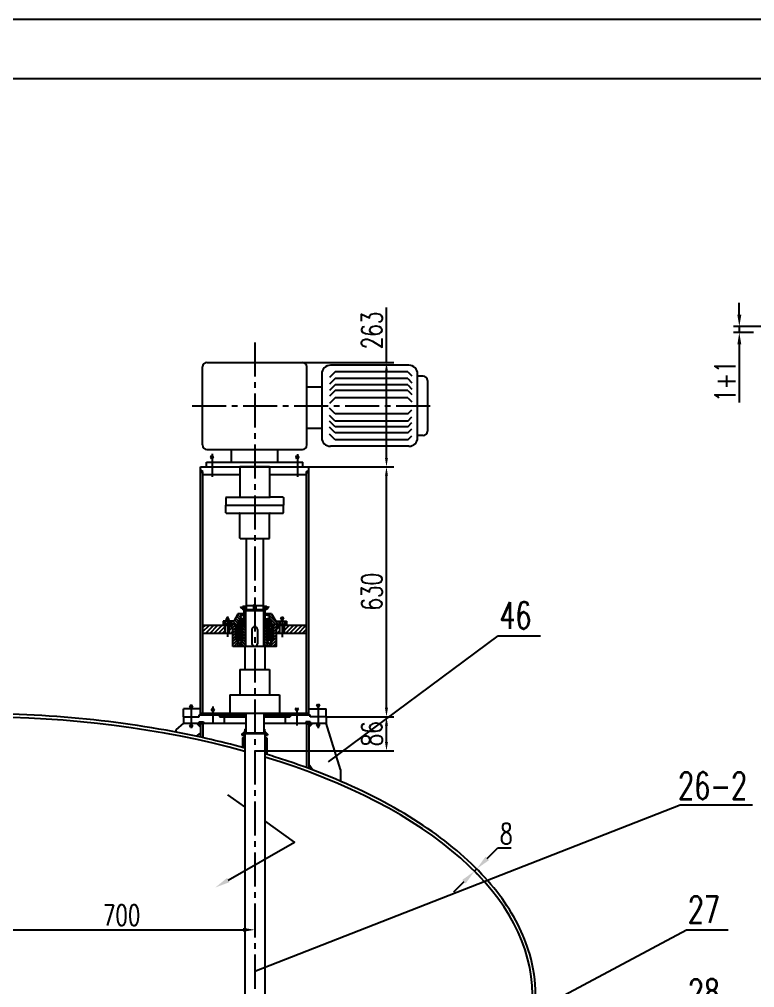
# Model space of a CAD drawing. Extents: x 946 to 3405, y -336 to 946.
# Drawn here: x 1130 to 1253.6, y 690.7 to 853.4 of the extents above; entities that cross this region are included whole.
import ezdxf

# ---------------------------------------------------------------- set-up
doc = ezdxf.new("R2010")
doc.units = 0
doc.header["$MEASUREMENT"] = 0
doc.linetypes.add('CENTER2', pattern=[28.575, 19.05, -3.175, 3.175, -3.175])
doc.layers.get('0').update_dxf_attribs({"linetype": 'CONTINUOUS'})
doc.layers.get('DEFPOINTS').update_dxf_attribs({"linetype": 'CONTINUOUS'})
for name, color, linetype in [('1轮廓实线层', 7, 'CONTINUOUS'), ('5剖面线层', 2, 'CONTINUOUS'), ('6文字层', 3, 'CONTINUOUS'), ('中心线', 1, 'CENTER2'), ('标注线', 3, 'CONTINUOUS'), ('粗实线', 7, 'CONTINUOUS'), ('细实线', 4, 'CONTINUOUS')]:
    doc.layers.add(name, color=color, linetype=linetype)
doc.styles.add('STYLE1', font='romans.shx', dxfattribs={"width": 0.7, "height": 3.5, "bigfont": 'hz129.shx'})
doc.dimstyles.new('ISO-25', dxfattribs={"dimtxt": 2.5, "dimasz": 2.5, "dimexe": 1.25, "dimexo": 0.625, "dimtad": 1, "dimdec": 0, "dimlfac": 4, "dimdsep": 46, "dimtxsty": 'STYLE1', "dimcen": 0, "dimclrd": 256, "dimclre": 256, "dimclrt": 256, "dimadec": 0, "dimazin": 0, "dimtfac": 1, "dimtdec": 0, "dimtmove": 0, "dimatfit": 3, "dimfxl": 1, "dimtolj": 1, "dimtzin": 0, "dimarcsym": 0})
doc.dimstyles.get("Standard").update_dxf_attribs({"dimtxt": 2.5, "dimasz": 2.5, "dimexe": 1.25, "dimexo": 0.625, "dimtad": 1, "dimdec": 0, "dimlfac": 4, "dimzin": 4, "dimdsep": 46, "dimtxsty": 'STYLE1', "dimcen": 0, "dimclrd": 256, "dimclre": 256, "dimclrt": 256, "dimadec": 0, "dimazin": 0, "dimtfac": 1, "dimtdec": 0, "dimtmove": 0, "dimatfit": 3, "dimfxl": 1, "dimtolj": 1, "dimtzin": 0, "dimarcsym": 0})
pattern_1 = [(135, (903.51975, 1103.3394), (-0.2358201, -0.2358201), [])]
pattern_2 = [(45, (863.6463, 1126.76733), (-0.35373017, 0.35373017), [])]
pattern_3 = [(135, (903.51975, 1103.3394), (-0.14149207, -0.14149207), [])]
pattern_4 = [(45, (903.51975, 1103.3394), (-0.14149207, 0.14149207), [])]
pattern_5 = [(45, (903.51975, 1103.3394), (-0.2358201, 0.2358201), [])]
pattern_6 = [(315, (1342.29698, 856.90029), (0.11791006, 0.11791006), [])]
pattern_7 = [(135, (1141.72901, 759.10828), (-0.08984746, -0.08984746), []), (225, (1141.72901, 759.10828), (0.08984746, -0.08984746), [])]

# ---------------------------------------------------------------- blocks, each defined once
blk = doc.blocks.new('*D4')
at = {"layer": 'DEFPOINTS', "color": 0}
for p in [(1251.05, 800.76), (1254.06, 800.76), (1271.29, 801.76)]:
    blk.add_point(p, dxfattribs=at)
at = {"layer": '标注线', "lineweight": -2}
for p, q in [((1251.05, 803.76), (1251.05, 805.76)), ((1270.66, 801.76), (1250.05, 801.76)), ((1253.43, 800.76), (1250.05, 800.76)), ((1251.05, 801.76), (1251.05, 800.76)), ((1251.05, 798.76), (1251.05, 788.99))]:
    blk.add_line(p, q, dxfattribs=at)
at = {"layer": '标注线'}
for points in [[(1250.72, 803.76), (1251.39, 803.76), (1251.05, 801.76)], [(1250.72, 798.76), (1251.39, 798.76), (1251.05, 800.76)]]:
    blk.add_solid(points, dxfattribs=at)
at = {"layer": '标注线', "insert": (1248.68, 792.59), "char_height": 3.5, "attachment_point": 5, "rotation": 90, "style": 'STYLE1'}
blk.add_mtext('\\A1;1+1', dxfattribs=at)
blk = doc.blocks.new('*D261')
at = {"layer": 'DEFPOINTS', "color": 0}
for p in [(1181.59, 736.2), (1191.73, 736.2), (1169.59, 730.47)]:
    blk.add_point(p, dxfattribs=at)
at = {"layer": '标注线', "lineweight": -2}
for p, q in [((1181.59, 736.2), (1192.98, 736.2)), ((1191.73, 731.97), (1191.73, 734.7)), ((1169.59, 730.47), (1192.98, 730.47))]:
    blk.add_line(p, q, dxfattribs=at)
at = {"layer": '标注线'}
for points in [[(1191.48, 734.7), (1191.98, 734.7), (1191.73, 736.2)], [(1191.48, 731.97), (1191.98, 731.97), (1191.73, 730.47)]]:
    blk.add_solid(points, dxfattribs=at)
at = {"layer": '标注线', "insert": (1189.28, 733.34), "char_height": 3.5, "attachment_point": 5, "rotation": 90, "style": 'STYLE1'}
blk.add_mtext('\\A1;86', dxfattribs=at)
blk = doc.blocks.new('*D262')
at = {"layer": 'DEFPOINTS', "color": 0}
for p in [(1178.69, 778.21), (1191.73, 778.21), (1181.59, 736.2)]:
    blk.add_point(p, dxfattribs=at)
at = {"layer": '标注线', "lineweight": -2}
for p, q in [((1178.69, 778.21), (1192.98, 778.21)), ((1191.73, 737.7), (1191.73, 776.71)), ((1181.59, 736.2), (1192.98, 736.2))]:
    blk.add_line(p, q, dxfattribs=at)
at = {"layer": '标注线'}
for points in [[(1191.48, 776.71), (1191.98, 776.71), (1191.73, 778.21)], [(1191.48, 737.7), (1191.98, 737.7), (1191.73, 736.2)]]:
    blk.add_solid(points, dxfattribs=at)
at = {"layer": '标注线', "insert": (1189.28, 757.21), "char_height": 3.5, "attachment_point": 5, "rotation": 90, "style": 'STYLE1'}
blk.add_mtext('\\A1;630', dxfattribs=at)
blk = doc.blocks.new('*D263')
at = {"layer": 'DEFPOINTS', "color": 0}
for p in [(1177.62, 795.74), (1178.69, 778.21), (1191.73, 778.21)]:
    blk.add_point(p, dxfattribs=at)
at = {"layer": '标注线', "lineweight": -2}
for p, q in [((1191.73, 795.74), (1191.73, 804.97)), ((1177.62, 795.74), (1192.98, 795.74)), ((1191.73, 779.71), (1191.73, 794.24)), ((1178.69, 778.21), (1192.98, 778.21))]:
    blk.add_line(p, q, dxfattribs=at)
at = {"layer": '标注线'}
for points in [[(1191.48, 794.24), (1191.98, 794.24), (1191.73, 795.74)], [(1191.48, 779.71), (1191.98, 779.71), (1191.73, 778.21)]]:
    blk.add_solid(points, dxfattribs=at)
at = {"layer": '标注线', "insert": (1189.28, 801.12), "char_height": 3.5, "attachment_point": 5, "rotation": 90, "style": 'STYLE1'}
blk.add_mtext('\\A1;263', dxfattribs=at)
blk = doc.blocks.new('*D275')
at = {"layer": 'DEFPOINTS', "color": 0}
for p in [(1122.92, 703.19), (1169.59, 702.07), (1169.59, 700.4)]:
    blk.add_point(p, dxfattribs=at)
at = {"layer": '标注线', "lineweight": -2}
for p, q in [((1122.92, 702.56), (1122.92, 699.15)), ((1169.59, 701.44), (1169.59, 699.15)), ((1124.92, 700.4), (1167.59, 700.4))]:
    blk.add_line(p, q, dxfattribs=at)
at = {"layer": '标注线'}
for points in [[(1124.92, 700.73), (1124.92, 700.06), (1122.92, 700.4)], [(1167.59, 700.73), (1167.59, 700.06), (1169.59, 700.4)]]:
    blk.add_solid(points, dxfattribs=at)
at = {"layer": '标注线', "insert": (1147.2, 702.85), "char_height": 3.5, "attachment_point": 5, "style": 'STYLE1'}
blk.add_mtext('\\A1;700', dxfattribs=at)
blk = doc.blocks.new('*D338')
at = {"layer": '6文字层', "lineweight": -2}
for p, q in [((1208.66, 712.4), (1210.43, 714.17)), ((1210.43, 714.17), (1212.68, 714.17)), ((1206.52, 710.25), (1206.9, 710.63)), ((1206.77, 710), (1207.41, 709.37)), ((1207.15, 710.38), (1207.78, 709.74)), ((1204.76, 708.48), (1202.99, 706.71))]:
    blk.add_line(p, q, dxfattribs=at)
at = {"layer": '6文字层'}
for points in [[(1208.37, 712.69), (1208.96, 712.1), (1206.9, 710.63)], [(1204.46, 708.77), (1205.05, 708.18), (1206.52, 710.25)]]:
    blk.add_solid(points, dxfattribs=at)
at = {"layer": 'DEFPOINTS', "color": 0}
for p in [(1206.33, 710.44), (1206.7, 710.82), (1206.9, 710.63)]:
    blk.add_point(p, dxfattribs=at)
at = {"layer": '6文字层', "insert": (1211.87, 716.54), "char_height": 3.5, "attachment_point": 5, "style": 'STYLE1'}
blk.add_mtext('\\A1;8', dxfattribs=at)

msp = doc.modelspace()

# ---------------------------------------------------------------- hatches: boundary and pattern name
at = {"layer": '5剖面线层'}
h = msp.add_hatch(dxfattribs=at)
h.set_pattern_fill('ANSI31', color=256, style=0)
h.set_pattern_definition([(45, (0, 27.42473), (-0.088388348, 0.088388348), [])])
h.paths.add_polyline_path([(1168.06858, 733.72237), (1168.06841, 734.11795), (1167.93501, 734.11795), (1167.93501, 733.85508, -0.230238982), (1167.80746, 733.59277), (1167.41809, 733.28705), (1167.41809, 733.11745), (1167.99188, 733.56796, 0.225238296)])
h.paths.add_polyline_path([(1171.23666, 734.11795), (1171.10326, 734.11795), (1171.10326, 733.72535, 0.230238982), (1171.17979, 733.56796), (1171.75359, 733.11745), (1171.75359, 733.28705), (1171.36421, 733.59277, -0.230238982), (1171.23666, 733.85508)])
edge = h.paths.add_edge_path()
edge.add_line((1171.62019, 732.58385), (1171.42009, 732.78395))
edge.add_line((1171.42009, 732.78395), (1171.42009, 729.92921))
edge.add_spline(control_points=[(1171.42009, 729.92921), (1171.48684, 729.909), (1171.55354, 729.88875), (1171.62019, 729.86846)], knot_values=[4.165384753, 4.165384753, 4.165384753, 4.165384753, 4.167882966, 4.167882966, 4.167882966, 4.167882966], degree=3, periodic=0)
edge.add_line((1171.62019, 729.86846), (1171.62019, 732.58385))
edge = h.paths.add_edge_path()
edge.add_line((1167.75159, 732.78395), (1167.55149, 732.58385))
edge.add_line((1167.55149, 732.58385), (1167.55149, 731.03835))
edge.add_spline(control_points=[(1167.55149, 731.03835), (1167.61823, 731.02025), (1167.68493, 731.00212), (1167.75159, 730.98394)], knot_values=[4.213051269, 4.213051269, 4.213051269, 4.213051269, 4.215482471, 4.215482471, 4.215482471, 4.215482471], degree=3, periodic=0)
edge.add_line((1167.75159, 730.98394), (1167.75159, 732.78395))
at = {"layer": '标注线'}
for points in [[(1160.48129, 777.65818), (1160.48129, 777.42713), (1160.88149, 777.42713)], [(1178.69039, 777.65818), (1178.29019, 777.42713), (1178.69039, 777.42713)]]:
    msp.add_hatch(color=256, dxfattribs=at).paths.add_polyline_path(points)
h = msp.add_hatch(dxfattribs=at)
h.set_pattern_fill('ANSI31', color=256, scale=2.668, angle=90, style=0)
h.set_pattern_definition(pattern_1)
h.paths.add_polyline_path([(1164.24984, 751.74763), (1164.60001, 751.74763), (1164.60001, 752.28123), (1164.24984, 752.28123)])
h.paths.add_polyline_path([(1166.05792, 752.28123), (1165.36706, 752.28123), (1165.36706, 751.74763), (1166.41759, 751.74763), (1166.41759, 751.48083), (1166.61769, 751.48083), (1166.91784, 752.48133), (1167.71824, 752.48133), (1167.71824, 752.68143), (1167.18464, 752.78148), (1167.18464, 753.18168), (1167.71824, 753.28173), (1167.71824, 753.48183), (1166.75109, 753.48183)])
h.paths.add_polyline_path([(1172.25384, 752.48133), (1172.55399, 751.48083), (1172.75409, 751.48083), (1172.75409, 751.74763), (1173.80461, 751.74763), (1173.80461, 752.28123), (1173.11375, 752.28123), (1172.42059, 753.48183), (1171.45344, 753.48183), (1171.45344, 753.28173), (1171.98704, 753.18168), (1171.98704, 752.78148), (1171.45344, 752.68143), (1171.45344, 752.48133)])
h.paths.add_polyline_path([(1174.92184, 752.28123), (1174.57166, 752.28123), (1174.57166, 751.74763), (1174.92184, 751.74763)])
h = msp.add_hatch(dxfattribs=at)
h.set_pattern_fill('ANSI31', color=256, scale=2.668, angle=90, style=0)
h.set_pattern_definition(pattern_1)
h.paths.add_polyline_path([(1167.58484, 751.41413), (1167.81829, 751.41413), (1167.81829, 754.14883), (1168.05174, 754.14883), (1168.05174, 748.07913), (1168.05174, 748.01243), (1167.41809, 748.01243), (1167.41809, 748.90623, -0.008376172), (1167.42131, 748.90664, 0.008376172), (1167.41809, 748.90623), (1167.41809, 749.07963), (1167.55149, 749.07963, 0.414213562), (1167.58484, 749.11298)])
h = msp.add_hatch(dxfattribs=at)
h.set_pattern_fill('ANSI31', color=256, scale=1.334, angle=-90, style=0)
h.set_pattern_definition([(315, (1343.2195, 870.9952), (0.11791006, 0.11791006), [])])
h.paths.add_polyline_path([(1168.08509, 754.74913), (1167.72794, 754.74913), (1167.72794, 754.21553), (1168.08509, 754.21553)])
h.paths.add_polyline_path([(1168.15179, 754.71578), (1168.09402, 754.74913), (1168.08509, 754.74913), (1168.08509, 754.21553), (1168.09402, 754.21553), (1168.15179, 754.24888)])
h.paths.add_polyline_path([(1171.08659, 754.74913), (1171.07765, 754.74913), (1171.01989, 754.71578), (1171.01989, 754.24888), (1171.07765, 754.21553), (1171.08659, 754.21553)])
h.paths.add_polyline_path([(1171.08659, 754.21553), (1171.44373, 754.21553), (1171.44373, 754.74913), (1171.08659, 754.74913)])
h = msp.add_hatch(dxfattribs=at)
h.set_pattern_fill('ANSI31', color=256, scale=2.668, angle=90, style=0)
h.set_pattern_definition(pattern_1)
h.paths.add_polyline_path([(1171.58684, 751.41413), (1171.35339, 751.41413), (1171.35339, 754.14883), (1171.11994, 754.14883), (1171.11994, 748.07913), (1171.11994, 748.01243), (1171.75359, 748.01243), (1171.75359, 748.90623, 0.002345147), (1171.75269, 748.90635, -0.002345147), (1171.75359, 748.90623), (1171.75359, 749.07963), (1171.62019, 749.07963, -0.414213562), (1171.58684, 749.11298)])
h = msp.add_hatch(dxfattribs=at)
h.set_pattern_fill('ANSI31', color=256, scale=2.668, style=0)
h.set_pattern_definition(pattern_5)
h.paths.add_polyline_path([(1165.91734, 751.28073), (1165.58384, 751.28073), (1165.58384, 751.74763), (1166.41759, 751.74763), (1166.41759, 751.48083), (1166.41759, 749.07963), (1166.58434, 749.07963), (1166.75109, 749.07963), (1166.75109, 748.90623, 0.002458739), (1166.75014, 748.90636, -0.002458739), (1166.75109, 748.90623), (1166.75109, 748.14583), (1167.35139, 748.14583), (1167.35139, 748.01243), (1165.91734, 748.01243)])
h = msp.add_hatch(dxfattribs=at)
h.set_pattern_fill('ANSI31', color=256, scale=1.334, angle=-90, style=0)
h.set_pattern_definition(pattern_6)
h.paths.add_polyline_path([(1167.23171, 751.51418), (1167.66941, 751.51418), (1167.71824, 751.54237), (1167.71824, 752.15299), (1167.66941, 752.18118), (1167.23171, 752.18118)])
h.paths.add_polyline_path([(1167.71824, 751.54237), (1167.78494, 751.58088), (1167.78494, 752.11448), (1167.71824, 752.15299)])
h = msp.add_hatch(dxfattribs=at)
h.set_pattern_fill('ANSI31', color=256, scale=1.334, angle=-90, style=0)
h.set_pattern_definition(pattern_6)
h.paths.add_polyline_path([(1171.45344, 751.54237), (1171.50227, 751.51418), (1171.93997, 751.51418), (1171.93997, 752.18118), (1171.50227, 752.18118), (1171.45344, 752.15299)])
h.paths.add_polyline_path([(1171.45344, 752.15299), (1171.38674, 752.11448), (1171.38674, 751.58088), (1171.45344, 751.54237)])
h = msp.add_hatch(dxfattribs=at)
h.set_pattern_fill('ANSI31', color=256, scale=2.668, style=0)
h.set_pattern_definition(pattern_5)
h.paths.add_polyline_path([(1172.75409, 749.07963), (1172.58734, 749.07963), (1172.42059, 749.07963), (1172.42059, 748.90623, -0.002458739), (1172.42153, 748.90636, 0.002458739), (1172.42059, 748.90623), (1172.42059, 748.14583), (1171.82029, 748.14583), (1171.82029, 748.01243), (1173.25434, 748.01243), (1173.25434, 751.28073), (1173.58784, 751.28073), (1173.58784, 751.74763), (1172.75409, 751.74763), (1172.75409, 751.48083)])
h = msp.add_hatch(dxfattribs=at)
h.set_pattern_fill('ANSI31', color=256, scale=4.002, style=0)
h.set_pattern_definition(pattern_2)
h.paths.add_polyline_path([(1160.88149, 751.54753), (1160.88149, 750.21353), (1164.60001, 750.21353), (1164.60001, 751.54753)])
h.paths.add_polyline_path([(1165.91734, 751.28073), (1165.58384, 751.28073), (1165.58384, 751.54753), (1165.36706, 751.54753), (1165.36706, 750.21353), (1165.91734, 750.21353)])
h = msp.add_hatch(dxfattribs=at)
h.set_pattern_fill('ANSI31', color=256, scale=1.6008, angle=90, style=0)
h.set_pattern_definition(pattern_3)
h.paths.add_polyline_path([(1166.41759, 750.22732), (1166.8608, 750.22732), (1166.8608, 750.64407, -0.182675814), (1166.81229, 750.7724, -0.182675814), (1166.8608, 750.90073), (1166.8608, 750.98758), (1166.69669, 751.41567), (1166.41759, 751.41567)])
h = msp.add_hatch(dxfattribs=at)
h.set_pattern_fill('ANSI31', color=256, scale=1.6008, style=0)
h.set_pattern_definition(pattern_4)
h.paths.add_polyline_path([(1166.8608, 750.22732), (1166.41759, 750.22732), (1166.41759, 749.07963), (1166.71228, 749.07963), (1166.8608, 749.46705), (1166.8608, 749.5539, -0.182675814), (1166.81229, 749.68223, -0.182675814), (1166.8608, 749.81056)])
h = msp.add_hatch(dxfattribs=at)
h.set_pattern_fill('ANSI31', color=256, scale=1.6008, style=0)
h.set_pattern_definition(pattern_4)
h.paths.add_polyline_path([(1167.58484, 751.41413), (1167.35139, 751.41413), (1167.34808, 751.41567), (1167.15182, 751.41567), (1167.15182, 750.90073, -0.182675814), (1167.20033, 750.7724, -0.182675814), (1167.15182, 750.64407), (1167.15182, 750.22732), (1167.58484, 750.22732)])
h = msp.add_hatch(dxfattribs=at)
h.set_pattern_fill('ANSI31', color=256, scale=1.6008, angle=90, style=0)
h.set_pattern_definition(pattern_3)
h.paths.add_polyline_path([(1167.15182, 749.5539), (1167.15182, 749.07963), (1167.41809, 749.07963), (1167.55149, 749.07963, 0.414213562), (1167.58484, 749.11298), (1167.58484, 750.22732), (1167.15182, 750.22732), (1167.15182, 749.81056, -0.182675814), (1167.20033, 749.68223, -0.182675814)])
h = msp.add_hatch(dxfattribs=at)
h.set_pattern_fill('ANSI31', color=256, scale=1.6008, angle=90, style=0)
h.set_pattern_definition(pattern_3)
h.paths.add_polyline_path([(1172.01985, 750.90073), (1172.01985, 751.41413), (1171.58684, 751.41413), (1171.58684, 750.22732), (1172.01985, 750.22732), (1172.01985, 750.64407, -0.182675814), (1171.97135, 750.7724, -0.182675814)])
h.paths.add_polyline_path([(1172.31088, 749.5539), (1172.31088, 749.46705), (1172.4594, 749.07963), (1172.58734, 749.07963), (1172.75409, 749.07963), (1172.75409, 750.22732), (1172.31088, 750.22732), (1172.31088, 749.81056, -0.182675814), (1172.35938, 749.68223, -0.182675814)])
h = msp.add_hatch(dxfattribs=at)
h.set_pattern_fill('ANSI31', color=256, scale=1.6008, style=0)
h.set_pattern_definition(pattern_4)
h.paths.add_polyline_path([(1171.58684, 749.11298, 0.414213562), (1171.62019, 749.07963), (1172.01985, 749.07963), (1172.01985, 749.5539, -0.182675814), (1171.97135, 749.68223, -0.182675814), (1172.01985, 749.81056), (1172.01985, 750.22732), (1171.58684, 750.22732)])
h = msp.add_hatch(dxfattribs=at)
h.set_pattern_fill('ANSI31', color=256, scale=1.6008, style=0)
h.set_pattern_definition(pattern_4)
h.paths.add_polyline_path([(1172.31088, 750.22732), (1172.75409, 750.22732), (1172.75409, 751.41413), (1172.4744, 751.41413), (1172.31088, 750.98758), (1172.31088, 750.90073, -0.182675814), (1172.35938, 750.7724, -0.182675814), (1172.31088, 750.64407)])
h = msp.add_hatch(dxfattribs=at)
h.set_pattern_fill('ANSI31', color=256, scale=4.002, style=0)
h.set_pattern_definition(pattern_2)
h.paths.add_polyline_path([(1173.80461, 751.54753), (1173.58784, 751.54753), (1173.58784, 751.28073), (1173.25434, 751.28073), (1173.25434, 750.21353), (1173.80461, 750.21353)])
h.paths.add_polyline_path([(1174.57166, 751.54753), (1174.57166, 750.21353), (1178.29019, 750.21353), (1178.29019, 751.54753)])
h = msp.add_hatch(dxfattribs=at)
h.set_pattern_fill('ANSI37', color=256, scale=0.04002, angle=90, style=0)
h.set_pattern_definition(pattern_7)
h.paths.add_polyline_path([(1160.48129, 734.87731), (1160.74809, 735.33943), (1160.28119, 735.33943), (1160.08109, 735.13933)])
h = msp.add_hatch(dxfattribs=at)
h.set_pattern_fill('ANSI37', color=256, scale=0.04002, angle=90, style=0)
h.set_pattern_definition(pattern_7)
h.paths.add_polyline_path([(1178.69039, 734.87731), (1179.09059, 735.13933), (1178.89049, 735.33943), (1178.42359, 735.33943)])

# ---------------------------------------------------------------- linework, layer by layer
for p, q in [((1161.55499, 795.73986), (1177.61668, 795.73986)), ((1160.82229, 781.87042), (1160.82229, 795.00716)), ((1178.34938, 781.86942), (1178.34938, 795.00716)), ((1183.07944, 794.16957), (1182.14425, 793.21546)), ((1195.50596, 795.26299), (1182.31782, 795.26299)), ((1195.32817, 794.16957), (1183.07944, 794.16957)), ((1195.32817, 794.16957), (1196.01176, 793.47214)), ((1180.85242, 793.79759), (1180.85242, 783.10876)), ((1183.07944, 793.0165), (1182.14425, 792.06239)), ((1195.32817, 793.0165), (1183.07944, 793.0165)), ((1195.32817, 793.0165), (1196.01176, 792.31907)), ((1196.97136, 783.10876), (1196.97136, 793.79759)), ((1197.89491, 793.43124), (1196.97136, 793.43124)), ((1198.62761, 792.69854), (1198.62761, 784.20781)), ((1178.34938, 791.61886), (1180.85242, 791.61886)), ((1183.07944, 791.96872), (1182.14425, 791.01461)), ((1183.07944, 791.02528), (1182.14425, 790.07117)), ((1195.32817, 791.96872), (1183.07944, 791.96872)), ((1195.32817, 791.02528), (1183.07944, 791.02528)), ((1195.32817, 791.96872), (1196.01176, 791.27129)), ((1195.32817, 791.02528), (1196.01176, 790.32785)), ((1183.07944, 789.80833), (1182.14425, 788.85422)), ((1195.32817, 789.80833), (1183.07944, 789.80833)), ((1195.32817, 789.80833), (1196.01176, 789.1109)), ((1183.07944, 787.09802), (1182.14425, 788.05213)), ((1195.32817, 787.09802), (1196.01176, 787.79545)), ((1183.07944, 785.88106), (1182.14425, 786.83518)), ((1183.07944, 784.93762), (1182.14425, 785.89174)), ((1195.32817, 787.09802), (1183.07944, 787.09802)), ((1195.32817, 785.88106), (1196.01176, 786.57849)), ((1178.34938, 784.69504), (1180.85242, 784.69504)), ((1183.07944, 783.88984), (1182.14425, 784.84395)), ((1195.32817, 785.88106), (1183.07944, 785.88106)), ((1195.32817, 784.93762), (1183.07944, 784.93762)), ((1195.32817, 784.93762), (1196.01176, 785.63505)), ((1195.32817, 783.88984), (1196.01176, 784.58727)), ((1183.07944, 782.73677), (1182.14425, 783.69088)), ((1195.32817, 783.88984), (1183.07944, 783.88984)), ((1195.32817, 782.73677), (1183.07944, 782.73677)), ((1195.32817, 782.73677), (1196.01176, 783.4342)), ((1197.89491, 783.47511), (1196.97136, 783.47511)), ((1161.55599, 781.13672), (1177.61668, 781.13672)), ((1165.69804, 778.96367), (1165.69804, 781.13672)), ((1173.47364, 778.96367), (1173.47364, 781.13672)), ((1195.50596, 781.64336), (1182.31782, 781.64336)), ((1162.12123, 779.65982), (1162.70883, 779.99907)), ((1162.70883, 779.65982), (1162.12123, 779.99907)), ((1176.46285, 779.65982), (1177.05044, 779.99907)), ((1177.05044, 779.65982), (1176.46285, 779.99907)), ((1161.47999, 778.22753), (1161.47999, 778.96367)), ((1161.47999, 778.96367), (1177.69169, 778.96367)), ((1177.69169, 778.22753), (1177.69169, 778.96367)), ((1166.75109, 753.48183), (1166.05792, 752.28123)), ((1167.81829, 753.48183), (1166.75109, 753.48183)), ((1167.58484, 754.74913), (1167.51814, 754.68243)), ((1167.51814, 754.68243), (1167.51814, 754.28223)), ((1167.51814, 754.28223), (1167.58484, 754.21553)), ((1168.15179, 754.74913), (1167.58484, 754.74913)), ((1168.15846, 754.21553), (1167.58484, 754.21553)), ((1167.71824, 753.48183), (1167.71824, 753.28173)), ((1167.72794, 754.74913), (1167.72794, 754.21553)), ((1169.39718, 754.14883), (1167.81829, 754.14883)), ((1167.81829, 751.41413), (1167.81829, 754.14883)), ((1168.05174, 748.07913), (1168.05174, 754.14883)), ((1168.15179, 754.81583), (1168.15179, 754.21553)), ((1171.35339, 754.14883), (1169.77449, 754.14883)), ((1171.58684, 754.21553), (1171.01322, 754.21553)), ((1171.01989, 754.81583), (1171.01989, 754.21553)), ((1171.58684, 754.74913), (1171.01989, 754.74913)), ((1171.11994, 748.07913), (1171.11994, 754.14883)), ((1171.35339, 751.41413), (1171.35339, 754.14883)), ((1172.42059, 753.48183), (1171.35339, 753.48183)), ((1171.44373, 754.74913), (1171.44373, 754.21553)), ((1171.45344, 753.48183), (1171.45344, 753.28173)), ((1171.58684, 754.74913), (1171.65354, 754.68243)), ((1171.58684, 754.74913), (1171.65354, 754.68243)), ((1171.65354, 754.28223), (1171.58684, 754.21553)), ((1171.65354, 754.28223), (1171.58684, 754.21553)), ((1171.65354, 754.68243), (1171.65354, 754.28223)), ((1171.65354, 754.68243), (1171.65354, 754.28223)), ((1172.42059, 753.48183), (1173.11375, 752.28123)), ((1166.05792, 752.28123), (1164.24984, 752.28123)), ((1164.24984, 752.28123), (1164.24984, 751.74763)), ((1166.41759, 751.74763), (1164.24984, 751.74763)), ((1164.60001, 752.28123), (1164.60001, 751.74763)), ((1165.36706, 752.28123), (1165.36706, 751.74763)), ((1165.58384, 751.28073), (1165.58384, 751.74763)), ((1166.41759, 749.07963), (1166.41759, 751.74763)), ((1166.41759, 751.74763), (1166.41759, 751.48083)), ((1166.61769, 751.48083), (1166.91784, 752.48133)), ((1166.89342, 751.73807), (1166.85114, 751.6474)), ((1167.37357, 751.51418), (1166.89342, 751.73807)), ((1167.81829, 752.48133), (1166.91784, 752.48133)), ((1167.18464, 753.18168), (1167.71824, 753.28173)), ((1167.18464, 753.18168), (1167.18464, 752.78148)), ((1167.71824, 752.68143), (1167.18464, 752.78148)), ((1167.81829, 753.28173), (1167.71824, 753.28173)), ((1167.81829, 752.68143), (1167.71824, 752.68143)), ((1167.71824, 752.68143), (1167.71824, 752.48133)), ((1171.45344, 753.28173), (1171.35339, 753.28173)), ((1171.45344, 752.68143), (1171.35339, 752.68143)), ((1172.25384, 752.48133), (1171.35339, 752.48133)), ((1171.98704, 753.18168), (1171.45344, 753.28173)), ((1171.45344, 752.68143), (1171.98704, 752.78148)), ((1171.45344, 752.68143), (1171.45344, 752.48133)), ((1171.79811, 751.51418), (1172.27826, 751.73807)), ((1171.98704, 753.18168), (1171.98704, 752.78148)), ((1172.55399, 751.48083), (1172.25384, 752.48133)), ((1172.27826, 751.73807), (1172.32054, 751.6474)), ((1172.75409, 751.74763), (1174.92184, 751.74763)), ((1172.75409, 749.07963), (1172.75409, 751.74763)), ((1172.75409, 751.74763), (1172.75409, 751.48083)), ((1173.11375, 752.28123), (1174.92184, 752.28123)), ((1173.58784, 751.28073), (1173.58784, 751.74763)), ((1173.80461, 752.28123), (1173.80461, 751.74763)), ((1174.57166, 752.28123), (1174.57166, 751.74763)), ((1174.92184, 752.28123), (1174.92184, 751.74763)), ((1165.58384, 751.28073), (1165.91734, 751.28073)), ((1165.91734, 748.01243), (1165.91734, 751.28073)), ((1166.61769, 751.48083), (1166.41759, 751.48083)), ((1167.58484, 750.22732), (1166.41759, 750.22732)), ((1166.69669, 751.41567), (1166.8608, 750.98758)), ((1167.35139, 751.41413), (1166.85114, 751.6474)), ((1166.8608, 750.90073), (1166.8608, 750.98758)), ((1166.8608, 749.81056), (1166.8608, 750.64407)), ((1167.15182, 750.90073), (1167.15182, 751.41567)), ((1167.15182, 749.81056), (1167.15182, 750.64407)), ((1167.35139, 751.51418), (1167.81829, 751.51418)), ((1167.81829, 751.41413), (1167.35139, 751.41413)), ((1167.73598, 751.51418), (1167.37357, 751.51418)), ((1167.58484, 749.11298), (1167.58484, 751.41413)), ((1167.81829, 751.41413), (1167.58484, 751.41413)), ((1171.82029, 751.51418), (1171.35339, 751.51418)), ((1171.35339, 751.41413), (1171.58684, 751.41413)), ((1171.58684, 749.11298), (1171.58684, 751.41413)), ((1171.58684, 751.41413), (1172.75409, 751.41413)), ((1171.58684, 750.22732), (1172.75409, 750.22732)), ((1171.82029, 751.41413), (1172.32054, 751.6474)), ((1172.01985, 750.90073), (1172.01985, 751.41567)), ((1172.01985, 749.81056), (1172.01985, 750.64407)), ((1172.47499, 751.41567), (1172.31088, 750.98758)), ((1172.31088, 750.90073), (1172.31088, 750.98758)), ((1172.31088, 749.81056), (1172.31088, 750.64407)), ((1172.75409, 751.48083), (1172.55399, 751.48083)), ((1173.25434, 748.01243), (1173.25434, 751.28073)), ((1173.58784, 751.28073), (1173.25434, 751.28073)), ((1166.41759, 749.07963), (1167.41809, 749.07963)), ((1166.71228, 749.07963), (1166.8608, 749.46705)), ((1166.75109, 748.14583), (1166.75109, 749.07963)), ((1167.02273, 748.36174), (1166.82749, 748.84559)), ((1166.8608, 749.46705), (1166.8608, 749.5539)), ((1167.14644, 748.36174), (1167.34169, 748.84559)), ((1167.15182, 749.07963), (1167.15182, 749.5539)), ((1167.41809, 748.01243), (1167.41809, 749.07963)), ((1167.41809, 749.07963), (1167.55149, 749.07963)), ((1172.58734, 749.07963), (1171.62019, 749.07963)), ((1171.75359, 748.01243), (1171.75359, 749.07963)), ((1172.02523, 748.36174), (1171.82999, 748.84559)), ((1172.01985, 749.08747), (1172.01985, 749.5539)), ((1172.14894, 748.36174), (1172.34419, 748.84559)), ((1172.31088, 749.46705), (1172.31088, 749.5539)), ((1172.45639, 749.08747), (1172.31088, 749.46705)), ((1172.42059, 748.14583), (1172.42059, 749.07963)), ((1172.58734, 749.07963), (1172.75409, 749.07963)), ((1173.25434, 748.01243), (1165.91734, 748.01243)), ((1166.75109, 748.14583), (1167.41809, 748.14583)), ((1167.35139, 748.01243), (1167.35139, 748.14583)), ((1171.75359, 748.01243), (1167.41809, 748.01243)), ((1171.75359, 748.14583), (1172.42059, 748.14583)), ((1171.82029, 748.01243), (1171.82029, 748.14583)), ((1167.08459, 744.14383), (1167.08459, 739.87503)), ((1167.08459, 744.14383), (1172.08709, 744.14383)), ((1172.08709, 744.14383), (1172.08709, 739.87503)), ((1165.41709, 739.87503), (1173.75459, 739.87503)), ((1165.41709, 739.87503), (1165.41709, 736.80683)), ((1173.75459, 739.87503), (1173.75459, 736.80683)), ((1157.57984, 736.20653), (1157.57984, 735.13933)), ((1157.57984, 736.20366), (1160.24784, 736.20366)), ((1163.64954, 736.47333), (1163.64954, 736.20653)), ((1163.64954, 736.20366), (1168.06755, 736.20366)), ((1164.44994, 736.20366), (1164.44994, 735.13933)), ((1168.0673, 736.8062), (1168.06867, 733.51022)), ((1171.10326, 736.80683), (1171.10326, 733.51022)), ((1171.10326, 736.20366), (1175.52214, 736.20366)), ((1174.72174, 736.20366), (1174.72174, 735.13933)), ((1175.52214, 736.47333), (1175.52214, 736.20653)), ((1181.59184, 736.20366), (1178.92384, 736.20366)), ((1181.59184, 736.20653), (1181.59184, 735.13933)), ((1157.57984, 735.13933), (1156.33342, 734.00763)), ((1156.33342, 734.00763), (1156.33342, 733.6174)), ((1157.57984, 735.13933), (1160.08109, 735.13933)), ((1160.48129, 734.47266), (1159.81462, 735.13933)), ((1160.28119, 735.33943), (1160.08109, 735.13933)), ((1160.08109, 735.13933), (1160.48129, 734.87731)), ((1160.28119, 735.33943), (1160.98154, 735.33943)), ((1160.74809, 735.33943), (1160.48129, 734.87731)), ((1160.48129, 734.87731), (1160.48129, 732.76734)), ((1160.88149, 735.33943), (1160.88149, 732.67912)), ((1160.98154, 735.33943), (1160.98154, 735.13933)), ((1160.98154, 735.13933), (1168.06799, 735.13933)), ((1167.93501, 734.11795), (1167.93501, 733.85508)), ((1167.93501, 734.11795), (1168.06841, 734.11795)), ((1171.10326, 735.13933), (1178.19014, 735.13933)), ((1171.10326, 734.11795), (1171.23666, 734.11795)), ((1171.23666, 734.11795), (1171.23666, 733.85508)), ((1178.89049, 735.33943), (1178.19014, 735.33943)), ((1178.19014, 735.33943), (1178.19014, 735.13933)), ((1178.29019, 735.33943), (1178.29019, 727.63607)), ((1178.42359, 735.33943), (1178.69039, 734.87731)), ((1179.09059, 735.13933), (1178.69039, 734.87731)), ((1178.69039, 734.47266), (1179.35705, 735.13933)), ((1178.69039, 734.87731), (1178.69039, 727.48852)), ((1178.89049, 735.33943), (1179.09059, 735.13933)), ((1179.09059, 735.13933), (1181.59184, 735.13933)), ((1184.02372, 727.35678), (1181.59184, 735.13933)), ((1159.81462, 732.91184), (1160.47957, 733.434)), ((1167.41809, 733.28705), (1167.41809, 733.11745)), ((1167.41809, 733.11745), (1167.91834, 733.11745)), ((1167.55149, 732.58385), (1167.55149, 731.03835)), ((1167.75159, 732.78395), (1167.75159, 730.98394)), ((1167.75159, 732.78395), (1167.91834, 732.78395)), ((1168.06867, 733.51022), (1171.10326, 733.51022)), ((1171.25334, 733.11745), (1171.75359, 733.11745)), ((1171.25334, 732.78395), (1171.42009, 732.78395)), ((1171.42009, 732.78395), (1171.42009, 729.92921)), ((1171.62019, 732.58385), (1171.62019, 729.86846)), ((1171.75359, 733.28705), (1171.75359, 733.11745)), ((1179.35705, 727.23906), (1178.69039, 728.15518)), ((1184.02372, 727.35678), (1184.02372, 725.35678))]:
    msp.add_line(p, q)
at = {"linetype": 'Continuous'}
for p, q in [((1167.05124, 752.18118), (1166.98454, 752.11448)), ((1166.98454, 752.11448), (1166.98454, 751.58088)), ((1167.81829, 752.18118), (1167.05124, 752.18118)), ((1167.23171, 752.18118), (1167.23171, 751.51418)), ((1172.12044, 752.18118), (1171.35339, 752.18118)), ((1171.93997, 752.18118), (1171.93997, 751.51418)), ((1172.12044, 752.18118), (1172.18714, 752.11448)), ((1172.18714, 752.11448), (1172.18714, 751.58088)), ((1166.98454, 751.58088), (1167.05124, 751.51418)), ((1167.81829, 751.51418), (1167.05124, 751.51418)), ((1172.12044, 751.51418), (1171.35339, 751.51418)), ((1172.18714, 751.58088), (1172.12044, 751.51418))]:
    msp.add_line(p, q, dxfattribs=at)
msp.add_lwpolyline([(1529.5282, 22.39154), (1529.5282, 843.39154), (970.5282, 843.39154), (970.5282, 22.39154)], close=True)
for centre in [(1167.00631, 750.7724), (1172.16537, 750.7724), (1167.00631, 749.68223), (1172.16537, 749.68223)]:
    msp.add_circle(centre, 0.19402)
for centre, radius, start, end in [((1161.55499, 795.00716), 0.7327, 90, 180), ((1177.61668, 795.00716), 0.7327, 360, 90), ((1182.31782, 793.79759), 1.4654, 90, 180), ((1195.50596, 793.79759), 1.4654, 0, 90), ((1197.89491, 792.69854), 0.7327, 0, 90), ((1182.31782, 783.10876), 1.4654, 180, 270), ((1195.50596, 783.10876), 1.4654, 270, 360), ((1197.89491, 784.20781), 0.7327, 270, 0), ((1161.55599, 781.87042), 0.7337, 180, 270), ((1177.61668, 781.86942), 0.7327, 270, 0), ((1166.73715, 748.81023), 0.09701, 21.3798961, 82.2001795), ((1167.43202, 748.81023), 0.09701, 97.7998205, 158.6201039), ((1167.55149, 749.11298), 0.03335, 270, 0), ((1171.62019, 749.11298), 0.03335, 180, 270), ((1171.73965, 748.81023), 0.09701, 21.3798961, 82.2001795), ((1172.43452, 748.81023), 0.09701, 97.7998205, 158.6201039), ((1167.08459, 748.3867), 0.0667, 201.9757191, 338.0242812), ((1172.08709, 748.3867), 0.0667, 201.9757188, 338.0242809)]:
    msp.add_arc(centre, radius, start, end)
for start_param, end_param in [(4.20930172, 5.21547624), (3.141592654, 4.168035977)]:
    msp.add_ellipse((1122.9193, 689.5009), major_axis=(-93.33333, 0), ratio=0.5, start_param=start_param, end_param=end_param)
for points, knots in [([(1167.91834, 730.93837), (1163.66697, 732.10321), (1159.23635, 733.1028), (1148.32721, 735.07), (1141.72929, 735.87018), (1128.34444, 736.74393), (1121.55801, 736.81746), (1108.11043, 736.23449), (1101.44978, 735.57802), (1089.09061, 733.6475), (1083.35838, 732.4286), (1077.92026, 730.93853)], [4.211022825, 4.211022825, 4.211022825, 4.211022825, 4.366256462, 4.366256462, 4.582565772, 4.582565772, 4.798875081, 4.798875081, 5.01518439, 5.01518439, 5.213753468, 5.213753468, 5.213753468, 5.213753468]), ([(1216.78596, 689.5009), (1216.78596, 691.77805), (1216.45923, 694.05503), (1214.83097, 699.70468), (1213.11563, 703.04109), (1208.31411, 709.43036), (1205.22821, 712.48396), (1197.8358, 718.1784), (1193.52924, 720.81919), (1183.89432, 725.57303), (1178.56621, 727.68584), (1172.32102, 729.65419), (1171.78878, 729.81823), (1171.25334, 729.97957)], [3.141592654, 3.141592654, 3.141592654, 3.141592654, 3.284709915, 3.284709915, 3.501019224, 3.501019224, 3.717328534, 3.717328534, 3.933637843, 3.933637843, 4.149947153, 4.149947153, 4.169961945, 4.169961945, 4.169961945, 4.169961945])]:
    msp.add_open_spline(points, degree=3, knots=knots)
at = {"layer": '1轮廓实线层'}
for p, q in [((1167.80746, 733.59277), (1167.41809, 733.28705)), ((1167.99188, 733.56796), (1167.41809, 733.11745)), ((1167.75159, 732.78395), (1167.55149, 732.58385)), ((1167.91834, 733.37682), (1168.06867, 733.51022)), ((1167.91834, 733.37682), (1171.25334, 733.37682)), ((1171.25334, 733.37682), (1171.10326, 733.51022)), ((1171.17979, 733.56796), (1171.75359, 733.11745)), ((1171.36421, 733.59277), (1171.75359, 733.28705)), ((1171.42009, 732.78395), (1171.62019, 732.58385))]:
    msp.add_line(p, q, dxfattribs=at)
for centre, radius, start, end in [((1167.60151, 733.85508), 0.3335, 308.1369259, 360), ((1171.57016, 733.85508), 0.3335, 180, 231.8630741), ((1167.86753, 733.72597), 0.20108, 308.2009133, 1.0732101), ((1171.30336, 733.72535), 0.2001, 180, 231.8630741)]:
    msp.add_arc(centre, radius, start, end, dxfattribs=at)
at = {"layer": '6文字层'}
for p, q in [((1182.00687, 728.60429), (1210.48115, 749.80895)), ((1210.48115, 749.80895), (1217.60413, 749.80895)), ((1169.58596, 693.45096), (1241.12677, 721.41368)), ((1241.12677, 721.41368), (1253.24113, 721.41368)), ((1219.06276, 688.07185), (1242.17933, 700.39276)), ((1242.17933, 700.39276), (1249.17933, 700.39276))]:
    msp.add_line(p, q, dxfattribs=at)
at = {"layer": 'DEFPOINTS', "color": 0, "linetype": 'ByBlock'}
for p in [(1160.48129, 777.42713), (1160.48129, 777.22703), (1160.48129, 777.22703), (1160.88149, 776.89353)]:
    msp.add_point(p, dxfattribs=at)
at = {"layer": '中心线', "ltscale": 0.3}
for p, q in [((1169.58596, 799.0915), (1169.58596, 637.45654)), ((1159.07732, 788.45317), (1199.46438, 788.45317)), ((1162.41559, 780.36063), (1162.41559, 776.52688)), ((1176.75609, 780.30143), (1176.75609, 776.52688)), ((1158.91384, 738.26335), (1158.91384, 734.27609)), ((1162.51564, 737.89777), (1162.51564, 734.95145)), ((1176.65604, 737.67846), (1176.65604, 734.7363)), ((1180.25784, 738.35839), (1180.25784, 734.27609))]:
    msp.add_line(p, q, dxfattribs=at)
at = {"layer": '中心线', "ltscale": 0.5}
for p, q in [((1164.98354, 753.07275), (1164.98354, 749.65477)), ((1174.18814, 753.03028), (1174.18814, 749.56763))]:
    msp.add_line(p, q, dxfattribs=at)
at = {"layer": '标注线'}
for p, q in [((1168.08509, 754.74913), (1168.08509, 754.21553)), ((1171.08659, 754.74913), (1171.08659, 754.21553)), ((1164.70693, 752.48617), (1165.26015, 752.80557)), ((1164.70693, 752.80557), (1165.26015, 752.48617)), ((1174.46475, 752.80557), (1173.91153, 752.48617)), ((1174.46475, 752.48617), (1173.91153, 752.80557)), ((1158.63723, 738.1578), (1159.19045, 737.8384)), ((1158.63723, 737.8384), (1159.19045, 738.1578)), ((1162.23903, 737.24296), (1162.79225, 737.56237)), ((1162.23903, 737.56237), (1162.79225, 737.24296)), ((1176.93261, 737.24365), (1176.37936, 737.563)), ((1176.93258, 737.56305), (1176.37939, 737.2436)), ((1180.53445, 737.87687), (1179.98123, 738.19627)), ((1180.53445, 738.19627), (1179.98123, 737.87687)), ((1158.63723, 734.56975), (1159.19045, 734.88915)), ((1158.63723, 734.88915), (1159.19045, 734.56975)), ((1180.53445, 734.88915), (1179.98123, 734.56975)), ((1180.53445, 734.56975), (1179.98123, 734.88915))]:
    msp.add_line(p, q, dxfattribs=at)
for points in [[(1167.91834, 721.06312), (1165.05533, 723.08692)], [(1165.13394, 708.75761), (1176.28173, 715.1512), (1171.25334, 718.70567)]]:
    msp.add_lwpolyline(points, dxfattribs=at)
msp.add_solid([(1165.34124, 708.39617), (1162.9653, 707.51382), (1164.92664, 709.11905)], dxfattribs=at)
at = {"layer": '粗实线'}
for p, q in [((1160.48129, 736.50668), (1160.48129, 778.20653)), ((1160.48129, 778.20653), (1178.69039, 778.20653)), ((1167.11794, 778.20653), (1167.08459, 778.17318)), ((1167.08459, 778.19418), (1167.08459, 773.15833)), ((1172.05374, 778.20653), (1167.11794, 778.20653)), ((1172.05374, 778.20653), (1172.08709, 778.17318)), ((1172.08709, 778.19418), (1172.08709, 773.15833)), ((1178.69039, 736.50668), (1178.69039, 778.20653)), ((1160.88149, 777.42713), (1160.48129, 777.65818)), ((1160.88149, 777.42713), (1160.48129, 777.42713)), ((1160.88149, 777.22703), (1160.48129, 777.22703)), ((1160.88149, 736.80683), (1160.88149, 777.42713)), ((1160.88149, 776.89353), (1167.08459, 776.89353)), ((1172.08709, 776.89353), (1178.29019, 776.89353)), ((1178.29019, 777.42713), (1178.69039, 777.65818)), ((1178.29019, 736.80683), (1178.29019, 777.42713)), ((1178.29019, 777.42713), (1178.69039, 777.42713)), ((1178.29019, 777.22703), (1178.69039, 777.22703)), ((1164.78344, 773.09163), (1164.75009, 773.05828)), ((1164.75009, 773.05828), (1164.75009, 771.75763)), ((1164.78344, 773.09163), (1172.15379, 773.09163)), ((1174.38824, 773.09163), (1172.15379, 773.09163)), ((1174.38824, 773.09163), (1174.42159, 773.05828)), ((1174.42159, 773.05828), (1174.42159, 771.75763)), ((1164.75009, 771.75763), (1174.42159, 771.75763)), ((1164.75009, 770.45698), (1164.75009, 771.75763)), ((1174.42159, 770.45698), (1174.42159, 771.75763)), ((1164.78344, 770.42363), (1164.75009, 770.45698)), ((1164.78344, 770.42363), (1174.38824, 770.42363)), ((1167.08459, 766.18818), (1167.08459, 770.35693)), ((1172.08709, 766.18818), (1172.08709, 770.35693)), ((1174.38824, 770.42363), (1174.42159, 770.45698)), ((1167.11794, 766.15483), (1167.08459, 766.18818)), ((1167.11794, 766.15483), (1172.05374, 766.15483)), ((1168.15846, 766.15483), (1168.15846, 754.81583)), ((1171.01322, 766.15483), (1171.01322, 754.81583)), ((1172.05374, 766.15483), (1172.08709, 766.18818)), ((1167.18464, 754.58983), (1167.24202, 754.67179)), ((1167.81829, 754.14615), (1167.18464, 754.58983)), ((1167.89363, 754.21553), (1167.24202, 754.67179)), ((1168.05174, 754.01543), (1168.05174, 748.01243)), ((1171.11994, 754.01543), (1168.05174, 754.01543)), ((1168.15179, 754.81583), (1168.08509, 754.74913)), ((1168.08509, 754.74913), (1168.08509, 754.21553)), ((1169.38574, 754.81583), (1168.15179, 754.81583)), ((1168.15846, 754.21553), (1168.15846, 754.01543)), ((1169.38574, 754.81583), (1169.38574, 754.21553)), ((1171.01989, 754.81583), (1169.78594, 754.81583)), ((1169.78594, 754.81583), (1169.78594, 754.21553)), ((1171.01322, 754.21553), (1171.01322, 754.01543)), ((1171.01989, 754.81583), (1171.08659, 754.74913)), ((1171.08659, 754.74913), (1171.08659, 754.21553)), ((1171.11994, 754.01543), (1171.11994, 748.01243)), ((1171.27804, 754.21553), (1171.92965, 754.67179)), ((1171.35339, 754.14615), (1171.98704, 754.58983)), ((1171.98704, 754.58983), (1171.92965, 754.67179)), ((1165.58384, 751.54753), (1160.88149, 751.54753)), ((1165.91734, 750.21353), (1160.88149, 750.21353)), ((1164.60001, 750.21353), (1164.60001, 751.54753)), ((1165.36706, 750.21353), (1165.36706, 751.54753)), ((1165.58384, 751.28073), (1165.58384, 751.54753)), ((1165.91734, 750.21353), (1165.91734, 751.28073)), ((1166.41759, 751.41567), (1167.48468, 751.41567)), ((1169.11894, 750.88053), (1169.11894, 748.47933)), ((1170.05274, 750.88053), (1170.05274, 748.47933)), ((1173.25434, 750.21353), (1173.25434, 751.28073)), ((1178.29019, 750.21353), (1173.25434, 750.21353)), ((1178.29019, 751.54753), (1173.58784, 751.54753)), ((1173.58784, 751.28073), (1173.58784, 751.54753)), ((1173.80461, 750.21353), (1173.80461, 751.54753)), ((1174.57166, 750.21353), (1174.57166, 751.54753)), ((1167.91834, 748.01243), (1167.91834, 744.14383)), ((1171.25334, 748.01243), (1167.91834, 748.01243)), ((1171.25334, 748.01243), (1171.25334, 744.14383)), ((1160.48129, 737.54053), (1157.57984, 737.54053)), ((1157.57984, 736.20653), (1157.57984, 737.54053)), ((1178.69039, 737.54053), (1181.59184, 737.54053)), ((1181.59184, 736.20653), (1181.59184, 737.54053)), ((1160.24784, 736.50668), (1168.06742, 736.50668)), ((1160.24784, 736.20366), (1160.24784, 736.50668)), ((1160.48129, 736.80683), (1178.69039, 736.80683)), ((1171.10326, 736.50668), (1178.92384, 736.50668)), ((1178.92384, 736.20366), (1178.92384, 736.50668)), ((1167.91834, 733.37682), (1167.91834, 638.73551)), ((1171.25334, 733.37682), (1171.25334, 638.73551))]:
    msp.add_line(p, q, dxfattribs=at)
for centre, radius, start, end in [((1167.01789, 773.15833), 0.0667, 270, 360), ((1172.15379, 773.15833), 0.0667, 180, 270), ((1167.01789, 770.35693), 0.0667, 0, 90), ((1172.15379, 770.35693), 0.0667, 90, 180), ((1169.58584, 754.81583), 0.2001, 0, 180), ((1169.58584, 754.21553), 0.2001, 180, 0), ((1169.58584, 750.88053), 0.4669, 0, 180), ((1169.58584, 748.47933), 0.4669, 180, 0)]:
    msp.add_arc(centre, radius, start, end, dxfattribs=at)
at = {"layer": '细实线'}
msp.add_lwpolyline([(1539.5282, 12.39154), (1539.5282, 853.39154), (945.5282, 853.39154), (945.5282, 12.39154)], close=True, dxfattribs=at)

# ---------------------------------------------------------------- texts
at = {"layer": '标注线', "style": 'STYLE1', "width": 0.7}
for s, p in [('46', (1210.69894, 750.97609)), ('26-2', (1240.76231, 722.37887)), ('27', (1242.39712, 701.5599)), ('28', (1242.39712, 687.60072))]:
    msp.add_text(s, height=4.5, dxfattribs=at).set_placement(p)

# ---------------------------------------------------------------- dimensions: what is measured, and where the dimension line sits
at = {"layer": '6文字层'}
dim = msp.add_linear_dim(base=(1206.89865, 710.6258), p1=(1206.32806, 710.44182), p2=(1206.70413, 710.81949), angle=45.1216758, dimstyle='Standard', override={"dimtih": 1, "dimtoh": 1, "dimlfac": 15, "dimzin": 12}, dxfattribs=at)
dim.commit()
dim.dimension.update_dxf_attribs({"geometry": '*D338', "text_midpoint": (1211.86833, 714.16884), "dimtype": 161})
at = {"layer": '标注线'}
for base, p1, p2, text, dimstyle, override, picture, middle in [((1251.05497, 800.76232), (1271.28963, 801.76232), (1254.05695, 800.76232), '1+1', 'Standard', {"dimtxt": 3.5, "dimasz": 2, "dimexe": 1, "dimdec": 1, "dimtxsty": 'STYLE1', "dimtol": 1, "dimtp": 0.1, "dimtfac": 0.7, "dimtdec": 1, "dimatfit": 2}, '*D4', (1251.05497, 792.58732)), ((1191.72649, 778.20653), (1177.61668, 795.73986), (1178.69039, 778.20653), '263', 'ISO-25', {"dimtxt": 3.5, "dimasz": 1.5, "dimexo": 0, "dimgap": 0.7, "dimdec": 3, "dimlunit": 2, "dimtxsty": 'STYLE1', "dimtdec": 3}, '*D263', (1191.72649, 801.11963))]:
    dim = msp.add_linear_dim(base=base, p1=p1, p2=p2, angle=90, text=text, dimstyle=dimstyle, override=override, dxfattribs=at)
    dim.commit()
    dim.dimension.update_dxf_attribs({"geometry": picture, "text_midpoint": middle, "dimtype": 160})
for base, p1, p2, text, picture, middle in [((1191.72649, 778.20653), (1181.59184, 736.20366), (1178.69039, 778.20653), '630', '*D262', (1189.27649, 757.20509)), ((1191.72649, 736.20366), (1169.58596, 730.47033), (1181.59184, 736.20366), '86', '*D261', (1189.27649, 733.33699))]:
    dim = msp.add_linear_dim(base=base, p1=p1, p2=p2, angle=90, text=text, dimstyle='ISO-25', override={"dimtxt": 3.5, "dimasz": 1.5, "dimexo": 0, "dimgap": 0.7, "dimdec": 3, "dimlunit": 2, "dimtxsty": 'STYLE1', "dimtdec": 3}, dxfattribs=at)
    dim.commit()
    dim.dimension.update_dxf_attribs({"geometry": picture, "text_midpoint": middle})
dim = msp.add_linear_dim(base=(1169.58596, 700.39809), p1=(1122.9193, 703.18558), p2=(1169.58596, 702.0697), dimstyle='ISO-25', override={"dimtxt": 3.5, "dimasz": 2, "dimgap": 0.7, "dimlfac": 15, "dimlunit": 2, "dimtxsty": 'STYLE1', "dimclrd": 256, "dimclre": 256, "dimclrt": 256}, dxfattribs=at)
dim.commit()
dim.dimension.update_dxf_attribs({"geometry": '*D275', "text_midpoint": (1147.20388, 700.39809), "dimtype": 160})

doc.saveas('drawing.dxf')
